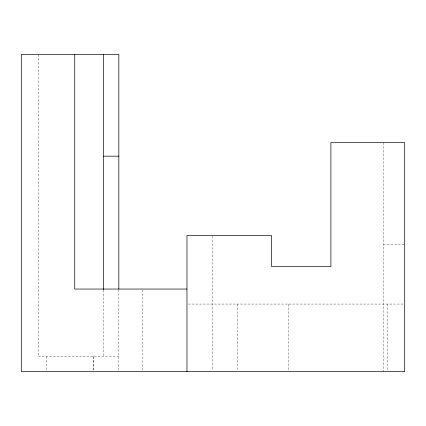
<?xml version="1.0" encoding="UTF-8"?>
<svg xmlns="http://www.w3.org/2000/svg" width="426" height="426" viewBox="0 0 426 426"><rect width="100%" height="100%" fill="white"/><g stroke="black" fill="none" stroke-linecap="round" stroke-linejoin="round"><path stroke-width="0.32" stroke-dasharray="2.13 1.6" d="M383.373 244.386L404.7 244.386M188.292 304.058L404.045 304.058M118.849 356.605L38.265 356.605L38.265 54.379M387.612 304.058L387.612 371.621M383.373 142.641L383.373 371.621M288.493 304.058L288.493 371.621M237.596 304.058L237.596 370.295M212.153 236.185L212.153 370.29M142.854 289.707L142.854 370.3M118.849 289.707L118.849 370.3M103.577 290.181L103.577 356.605M93.4 356.605L93.4 371.621M93.305 356.605L93.305 371.621M46.748 356.605L46.748 371.621"/><path stroke-width="0.64" d="M103.577 156.166L118.849 156.166M186.966 289.046L74.736 289.046L74.736 54.379M186.966 371.621L186.966 235.519L271.527 235.519L271.527 266.522L330.906 266.522L330.906 142.641L404.7 142.641L404.7 371.621L21.3 371.621L21.3 54.379L118.849 54.379L118.849 289.153M103.577 54.379L103.577 289.573"/></g></svg>
